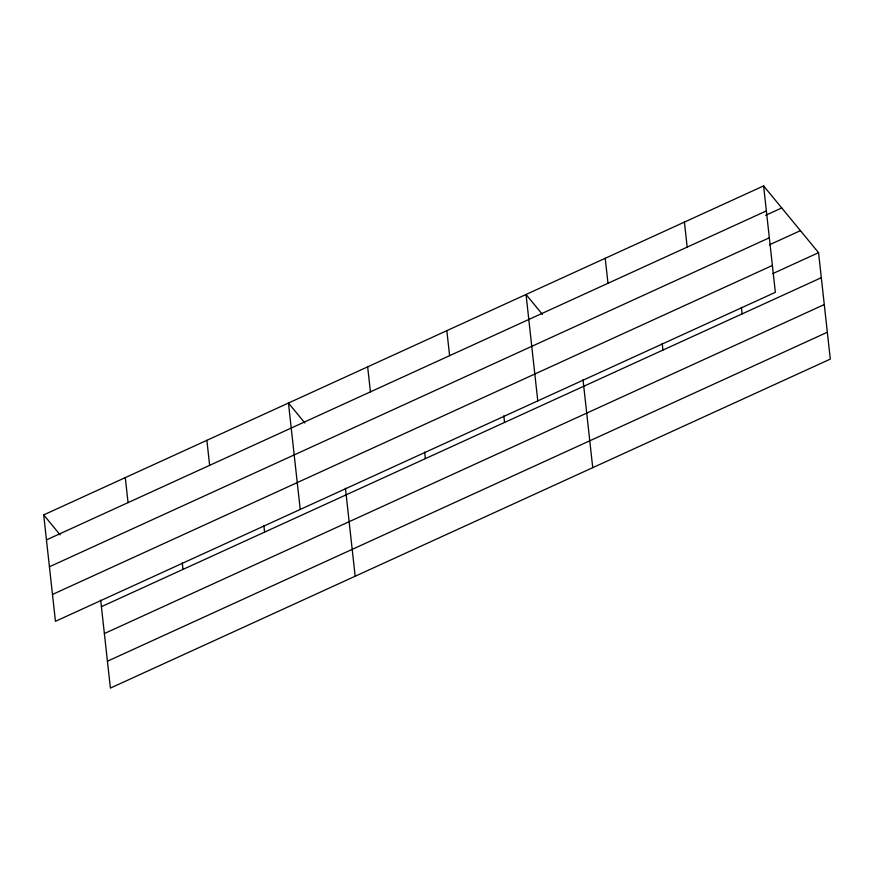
<?xml version="1.0" encoding="UTF-8"?>
<svg xmlns="http://www.w3.org/2000/svg" width="874" height="874" viewBox="0 0 874 874"><rect width="100%" height="100%" fill="white"/><g stroke="black" fill="none" stroke-linecap="round" stroke-linejoin="round"><path stroke-width="1.31" d="M763.603 185.911L775.358 292.32L55.444 621.316L43.7 514.895L763.603 185.911L818.556 252.684L830.3 359.105L110.397 688.089L100.685 600.11M46.464 539.903L766.367 210.918M765.657 215.299L781.738 207.946M49.425 566.767L769.339 237.783M769.491 244.786L800.42 230.649M52.484 594.451L772.387 265.456M772.769 273.606L818.556 252.684M101.406 606.687L821.309 277.703M104.377 633.552L824.28 304.556M107.426 661.225L827.339 332.24M542.437 314.411L526.039 294.472L537.783 400.893M304.873 422.983L288.464 403.045L300.219 509.455M43.7 514.895L60.109 534.833M741.392 307.309L742.124 313.886M684.418 222.094L687.183 247.102M662.208 343.493L662.929 350.07M605.223 258.289L607.987 283.296M583.013 379.687L592.736 467.666M503.828 415.871L504.549 422.448M446.843 330.667L449.607 355.674M424.633 452.066L425.365 458.642M367.659 366.851L370.423 391.858M345.449 488.249L355.161 576.239M263.861 525.536L264.582 532.113M206.876 440.321L209.64 465.339M182.273 562.823L182.994 569.4M125.288 477.608L128.052 502.616"/></g></svg>
